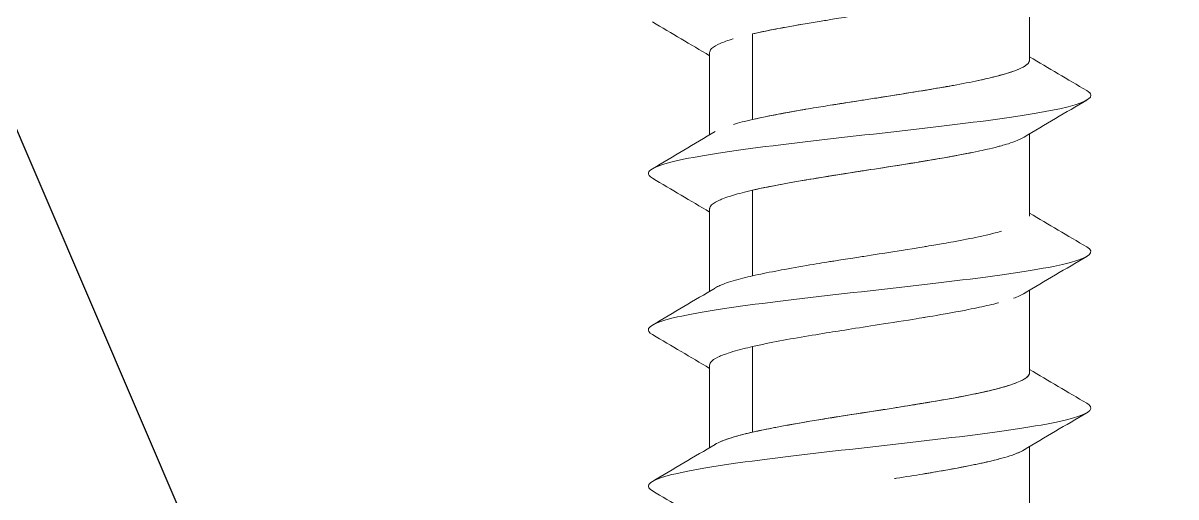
# Model space of a CAD drawing. Header units: inches. Extents: x -456 to 658, y -232 to 0.
# Drawn here: x -48.071 to -47.111, y -34.443 to -34.049 of the extents above; entities that cross this region are included whole.
import ezdxf

# ---------------------------------------------------------------- set-up
doc = ezdxf.new("R2010")
doc.units = ezdxf.units.IN
doc.header["$MEASUREMENT"] = 0

# ---------------------------------------------------------------- blocks, each defined once
blk = doc.blocks.new('*U25')
blk.add_line((1.5, 0), (0, 3.5))
blk = doc.blocks.new('ironridge flashfoot front view')
at = {"color": 0, "linetype": 'Continuous', "lineweight": 0}
for p, q in [((7331.09793, 2672.19956), (7331.09793, 2672.26814)), ((7330.86724, 2672.22125), (7330.86724, 2672.14996)), ((7330.86724, 2672.14996), (7330.86724, 2672.22125)), ((7330.83172, 2672.13716), (7330.83172, 2672.20574)), ((7331.09793, 2672.06939), (7331.09793, 2672.13797)), ((7330.86724, 2672.09107), (7330.86724, 2672.01979)), ((7330.86724, 2672.01979), (7330.86724, 2672.09107)), ((7330.83172, 2672.00699), (7330.83172, 2672.07557)), ((7331.09793, 2671.93921), (7331.09793, 2672.0078)), ((7331.06241, 2671.995), (7331.06241, 2671.99501)), ((7331.06241, 2671.99501), (7331.06241, 2671.995)), ((7330.86724, 2671.9609), (7330.86724, 2671.88962)), ((7330.86724, 2671.88962), (7330.86724, 2671.9609)), ((7330.83172, 2671.87683), (7330.83172, 2671.9454)), ((7331.09793, 2671.80904), (7331.09793, 2671.87763)), ((7331.06241, 2671.86484), (7331.06241, 2671.86484)), ((7331.06241, 2671.86484), (7331.06241, 2671.86484))]:
    blk.add_line(p, q, dxfattribs=at)
for points, knots in [([(7331.09338, 2672.26542), (7331.09147, 2672.26428), (7331.08894, 2672.26312), (7331.08579, 2672.26194), (7331.08516, 2672.2617), (7331.08341, 2672.26102), (7331.0798, 2672.2599), (7331.07705, 2672.25904), (7331.07457, 2672.25836), (7331.07266, 2672.25785), (7331.0724, 2672.25778), (7331.07208, 2672.2577), (7331.07168, 2672.25759), (7331.06928, 2672.25697), (7331.06438, 2672.2557), (7331.05536, 2672.2538), (7331.0485, 2672.25235), (7331.04144, 2672.251), (7331.03455, 2672.24974), (7331.03166, 2672.24921), (7331.02789, 2672.24853), (7331.02312, 2672.24769), (7331.0174, 2672.2467), (7331.01333, 2672.24602), (7331.01117, 2672.24566), (7331.00938, 2672.24536), (7331.00731, 2672.24501), (7331.00494, 2672.24463), (7330.99994, 2672.24381), (7330.9936, 2672.2428), (7330.98586, 2672.24159), (7330.9757, 2672.24), (7330.96697, 2672.23865), (7330.95989, 2672.23755), (7330.95715, 2672.23712), (7330.9483, 2672.23575), (7330.934, 2672.23345), (7330.93042, 2672.23287), (7330.92674, 2672.23228), (7330.92298, 2672.23166), (7330.91853, 2672.23093), (7330.91396, 2672.23017), (7330.90934, 2672.22939), (7330.89838, 2672.22752), (7330.89115, 2672.22617), (7330.88682, 2672.22534), (7330.88186, 2672.22439), (7330.87495, 2672.22303), (7330.86724, 2672.22125)], [0.3217171, 0.3217171, 0.3217171, 0.3217171, 0.375, 0.375, 0.375, 0.40625, 0.40625, 0.40625, 0.4375, 0.4375, 0.4375, 0.4463322, 0.4463322, 0.4463322, 0.5, 0.5, 0.5, 0.5625, 0.5625, 0.5625, 0.59375, 0.59375, 0.59375, 0.625, 0.625, 0.625, 0.6451264, 0.6451264, 0.6451264, 0.6875, 0.6875, 0.6875, 0.75, 0.75, 0.75, 0.8125, 0.8125, 0.8125, 0.8410873, 0.8410873, 0.8410873, 0.875, 0.875, 0.875, 0.9375, 0.9375, 0.9375, 1, 1, 1, 1]), ([(7330.90937, 2672.22939), (7330.90935, 2672.22939), (7330.90933, 2672.22938), (7330.90931, 2672.22938), (7330.89214, 2672.22646), (7330.87809, 2672.22375), (7330.86724, 2672.22125)], [0.8748703, 0.8748703, 0.8748703, 0.8748703, 0.875, 0.875, 0.875, 1, 1, 1, 1]), ([(7330.85128, 2672.21712), (7330.85123, 2672.21711), (7330.85118, 2672.21709), (7330.85113, 2672.21708), (7330.84695, 2672.21583), (7330.84315, 2672.21448), (7330.84057, 2672.21336), (7330.83798, 2672.21225), (7330.83522, 2672.21089), (7330.83334, 2672.209), (7330.83204, 2672.20768), (7330.83168, 2672.20662), (7330.83172, 2672.20574)], [0.0617597, 0.0617597, 0.0617597, 0.0617597, 0.0625, 0.0625, 0.0625, 0.125, 0.125, 0.125, 0.1875, 0.1875, 0.1875, 0.2308571, 0.2308571, 0.2308571, 0.2308571]), ([(7330.86724, 2672.14996), (7330.87613, 2672.15198), (7330.88324, 2672.15333), (7330.88672, 2672.154), (7330.89213, 2672.15503), (7330.89951, 2672.1564), (7330.90931, 2672.15809), (7330.91552, 2672.15916), (7330.92117, 2672.1601), (7330.9261, 2672.1609), (7330.92895, 2672.16136), (7330.93156, 2672.16178), (7330.93391, 2672.16216), (7330.93532, 2672.16238), (7330.93957, 2672.16306), (7330.94682, 2672.16419), (7330.95187, 2672.16498), (7330.95621, 2672.16565), (7330.95981, 2672.16621), (7330.9676, 2672.16742), (7330.97634, 2672.16878), (7330.98585, 2672.17028), (7330.99619, 2672.17193), (7331.00351, 2672.17312), (7331.00804, 2672.17387), (7331.00924, 2672.17407), (7331.01025, 2672.17423), (7331.01106, 2672.17437), (7331.01395, 2672.17485), (7331.018, 2672.17552), (7331.02306, 2672.17639), (7331.02865, 2672.17735), (7331.03241, 2672.17803), (7331.03458, 2672.17842), (7331.04187, 2672.17975), (7331.04884, 2672.1811), (7331.0553, 2672.18248), (7331.05642, 2672.18272), (7331.05968, 2672.1834), (7331.06446, 2672.18453), (7331.06808, 2672.18539), (7331.07073, 2672.18607), (7331.07265, 2672.18658), (7331.0729, 2672.18665), (7331.07322, 2672.18673), (7331.0736, 2672.18683), (7331.07591, 2672.18746), (7331.08065, 2672.18872), (7331.08577, 2672.19062), (7331.08969, 2672.19207), (7331.09243, 2672.19342), (7331.0943, 2672.19468), (7331.09509, 2672.19522), (7331.09598, 2672.19589), (7331.0967, 2672.19672), (7331.09757, 2672.19773), (7331.09775, 2672.19842), (7331.09784, 2672.19878), (7331.0979, 2672.19904), (7331.09794, 2672.19934), (7331.09793, 2672.19967)], [0, 0, 0, 0, 0.0625, 0.0625, 0.0625, 0.125, 0.125, 0.125, 0.1646114, 0.1646114, 0.1646114, 0.1875, 0.1875, 0.1875, 0.21875, 0.21875, 0.21875, 0.25, 0.25, 0.25, 0.3125, 0.3125, 0.3125, 0.3618945, 0.3618945, 0.3618945, 0.375, 0.375, 0.375, 0.40625, 0.40625, 0.40625, 0.4375, 0.4375, 0.4375, 0.5, 0.5, 0.5, 0.53125, 0.53125, 0.53125, 0.5625, 0.5625, 0.5625, 0.5712444, 0.5712444, 0.5712444, 0.625, 0.625, 0.625, 0.6875, 0.6875, 0.6875, 0.71875, 0.71875, 0.71875, 0.75, 0.75, 0.75, 0.767697, 0.767697, 0.767697, 0.767697]), ([(7331.05538, 2672.1825), (7331.06225, 2672.18396), (7331.06753, 2672.18525), (7331.07067, 2672.18606), (7331.07396, 2672.18691), (7331.07913, 2672.18826), (7331.08456, 2672.19018), (7331.08998, 2672.1921), (7331.0925, 2672.19345), (7331.0944, 2672.19475), (7331.0963, 2672.19605), (7331.09738, 2672.19741), (7331.09774, 2672.19844), (7331.09785, 2672.19878), (7331.09794, 2672.19915), (7331.09793, 2672.19956)], [0.5027539, 0.5027539, 0.5027539, 0.5027539, 0.5625, 0.5625, 0.5625, 0.625, 0.625, 0.625, 0.6875, 0.6875, 0.6875, 0.75, 0.75, 0.75, 0.7704323, 0.7704323, 0.7704323, 0.7704323]), ([(7330.9345, 2672.16225), (7330.93465, 2672.16228), (7330.9348, 2672.1623), (7330.93495, 2672.16232), (7330.94241, 2672.16351), (7330.95109, 2672.16486), (7330.9584, 2672.16599), (7330.96571, 2672.16712), (7330.9745, 2672.16848), (7330.98682, 2672.17044), (7330.99914, 2672.1724), (7331.00741, 2672.17376), (7331.01331, 2672.17474), (7331.0192, 2672.17572), (7331.0271, 2672.17707), (7331.03352, 2672.17823), (7331.03394, 2672.17831), (7331.03436, 2672.17838), (7331.03479, 2672.17846)], [0.1862606, 0.1862606, 0.1862606, 0.1862606, 0.1875, 0.1875, 0.1875, 0.25, 0.25, 0.25, 0.3125, 0.3125, 0.3125, 0.375, 0.375, 0.375, 0.4375, 0.4375, 0.4375, 0.4415694, 0.4415694, 0.4415694, 0.4415694]), ([(7330.78412, 2672.10106), (7330.78159, 2672.10255), (7330.78045, 2672.10403), (7330.78168, 2672.10984), (7330.79498, 2672.11416), (7330.84146, 2672.12281), (7330.87451, 2672.12713), (7330.948, 2672.13577), (7330.98827, 2672.14009), (7331.06093, 2672.14874), (7331.09314, 2672.15306), (7331.13742, 2672.1617), (7331.14938, 2672.16603), (7331.1488, 2672.17159), (7331.14766, 2672.17282), (7331.14556, 2672.17406)], [0.6641721, 0.6641721, 0.6641721, 0.6641721, 0.66546285, 0.66546285, 0.6692217, 0.6692217, 0.67298054, 0.67298054, 0.67673939, 0.67673939, 0.68049823, 0.68049823, 0.68425708, 0.68425708, 0.68533348, 0.68533348, 0.68533348, 0.68533348]), ([(7331.14556, 2672.17406), (7331.14766, 2672.17282), (7331.1488, 2672.17159), (7331.14938, 2672.16603), (7331.13742, 2672.1617), (7331.09314, 2672.15306), (7331.06093, 2672.14874), (7330.98827, 2672.14009), (7330.948, 2672.13577), (7330.87451, 2672.12713), (7330.84146, 2672.12281), (7330.79498, 2672.11416), (7330.78168, 2672.10984), (7330.78045, 2672.10403), (7330.78159, 2672.10255), (7330.78412, 2672.10106)], [-0.68533348, -0.68533348, -0.68533348, -0.68533348, -0.68425708, -0.68425708, -0.68049823, -0.68049823, -0.67673939, -0.67673939, -0.67298054, -0.67298054, -0.6692217, -0.6692217, -0.66546285, -0.66546285, -0.6641721, -0.6641721, -0.6641721, -0.6641721]), ([(7330.85148, 2672.1459), (7330.85376, 2672.14658), (7330.85621, 2672.14726), (7330.85884, 2672.14793), (7330.86148, 2672.14861), (7330.86428, 2672.14929), (7330.86724, 2672.14996)], [0.93769645, 0.93769645, 0.93769645, 0.93769645, 0.96878773, 0.96878773, 0.96878773, 1, 1, 1, 1]), ([(7331.09337, 2672.13525), (7331.09156, 2672.13416), (7331.0891, 2672.13301), (7331.08582, 2672.13177), (7331.08067, 2672.12984), (7331.07591, 2672.12856), (7331.0736, 2672.12793), (7331.07321, 2672.12783), (7331.07289, 2672.12774), (7331.07264, 2672.12767), (7331.07073, 2672.12717), (7331.06809, 2672.12649), (7331.0645, 2672.12566), (7331.05969, 2672.12453), (7331.05643, 2672.12386), (7331.05536, 2672.12363), (7331.04888, 2672.12227), (7331.04189, 2672.12091), (7331.03458, 2672.11957), (7331.03239, 2672.11917), (7331.02867, 2672.11848), (7331.02316, 2672.11752), (7331.01806, 2672.11663), (7331.01398, 2672.11595), (7331.01109, 2672.11547), (7331.01026, 2672.11533), (7331.00925, 2672.11516), (7331.00804, 2672.11496), (7331.0035, 2672.11422), (7330.99621, 2672.11304), (7330.98591, 2672.11143), (7330.97637, 2672.10993), (7330.96759, 2672.10858), (7330.95979, 2672.10736), (7330.95619, 2672.1068), (7330.95186, 2672.10612), (7330.94682, 2672.10532), (7330.93961, 2672.10418), (7330.93539, 2672.1035), (7330.93401, 2672.10328), (7330.93163, 2672.10289), (7330.92898, 2672.10247), (7330.9261, 2672.102), (7330.92115, 2672.10119), (7330.91549, 2672.10026), (7330.90929, 2672.09921), (7330.89952, 2672.09755), (7330.89217, 2672.0962), (7330.88677, 2672.09516), (7330.88327, 2672.09449), (7330.87615, 2672.09313), (7330.86724, 2672.09107)], [0.3221936, 0.3221936, 0.3221936, 0.3221936, 0.375, 0.375, 0.375, 0.4286451, 0.4286451, 0.4286451, 0.4375, 0.4375, 0.4375, 0.46875, 0.46875, 0.46875, 0.5, 0.5, 0.5, 0.5625, 0.5625, 0.5625, 0.59375, 0.59375, 0.59375, 0.625, 0.625, 0.625, 0.6381546, 0.6381546, 0.6381546, 0.6875, 0.6875, 0.6875, 0.75, 0.75, 0.75, 0.78125, 0.78125, 0.78125, 0.8125, 0.8125, 0.8125, 0.8355351, 0.8355351, 0.8355351, 0.875, 0.875, 0.875, 0.9375, 0.9375, 0.9375, 1, 1, 1, 1]), ([(7331.04937, 2672.1224), (7331.03675, 2672.11984), (7331.02474, 2672.11778), (7331.01508, 2672.11614), (7331.00899, 2672.11511), (7331.00077, 2672.11376), (7330.98848, 2672.11183), (7330.9762, 2672.1099), (7330.96738, 2672.10854), (7330.95925, 2672.10727), (7330.95111, 2672.106), (7330.94249, 2672.10464), (7330.93574, 2672.10356), (7330.929, 2672.10247), (7330.92059, 2672.10111), (7330.91195, 2672.09966), (7330.89466, 2672.09675), (7330.8801, 2672.09404), (7330.86724, 2672.09107)], [0.5259003, 0.5259003, 0.5259003, 0.5259003, 0.625, 0.625, 0.625, 0.6875, 0.6875, 0.6875, 0.75, 0.75, 0.75, 0.8125, 0.8125, 0.8125, 0.875, 0.875, 0.875, 1, 1, 1, 1]), ([(7330.86724, 2672.09107), (7330.86428, 2672.09039), (7330.86148, 2672.08971), (7330.85884, 2672.08903), (7330.85619, 2672.08835), (7330.85372, 2672.08767), (7330.85143, 2672.087), (7330.84461, 2672.08498), (7330.84155, 2672.08364), (7330.84004, 2672.08296), (7330.83772, 2672.08193), (7330.83509, 2672.08056), (7330.83339, 2672.07887), (7330.83232, 2672.0778), (7330.83188, 2672.07687), (7330.83176, 2672.07607), (7330.83173, 2672.07587), (7330.83172, 2672.07567), (7330.83172, 2672.07549)], [0, 0, 0, 0, 0.0312076, 0.0312076, 0.0312076, 0.0625, 0.0625, 0.0625, 0.125, 0.125, 0.125, 0.1875, 0.1875, 0.1875, 0.2270128, 0.2270128, 0.2270128, 0.2368747, 0.2368747, 0.2368747, 0.2368747]), ([(7330.86724, 2672.01979), (7330.87039, 2672.02051), (7330.87354, 2672.02119), (7330.87662, 2672.02182), (7330.87948, 2672.02241), (7330.88286, 2672.02309), (7330.88684, 2672.02385), (7330.89287, 2672.025), (7330.90029, 2672.02636), (7330.90932, 2672.02792), (7330.9175, 2672.02933), (7330.92427, 2672.03043), (7330.92923, 2672.03124), (7330.93108, 2672.03154), (7330.93268, 2672.03179), (7330.93402, 2672.03201), (7330.93673, 2672.03244), (7330.94097, 2672.03311), (7330.94682, 2672.03402), (7330.95242, 2672.0349), (7330.95679, 2672.03557), (7330.95989, 2672.03605), (7330.9682, 2672.03734), (7330.97693, 2672.03869), (7330.98589, 2672.04012), (7331.0013, 2672.04256), (7331.00941, 2672.04392), (7331.01111, 2672.0442), (7331.01212, 2672.04437), (7331.01492, 2672.04483), (7331.02005, 2672.0457), (7331.02384, 2672.04635), (7331.02876, 2672.0472), (7331.03457, 2672.04825), (7331.04232, 2672.04966), (7331.04927, 2672.05102), (7331.0554, 2672.05232), (7331.05764, 2672.0528), (7331.06077, 2672.05348), (7331.06448, 2672.05436), (7331.06841, 2672.05529), (7331.07101, 2672.05597), (7331.07265, 2672.05641), (7331.07322, 2672.05656), (7331.07387, 2672.05673), (7331.07457, 2672.05693)], [0, 0, 0, 0, 0.03125, 0.03125, 0.03125, 0.0625, 0.0625, 0.0625, 0.125, 0.125, 0.125, 0.1705705, 0.1705705, 0.1705705, 0.1875, 0.1875, 0.1875, 0.21875, 0.21875, 0.21875, 0.25, 0.25, 0.25, 0.3125, 0.3125, 0.3125, 0.3741183, 0.3741183, 0.3741183, 0.4105575, 0.4105575, 0.4105575, 0.4375, 0.4375, 0.4375, 0.5, 0.5, 0.5, 0.53125, 0.53125, 0.53125, 0.5625, 0.5625, 0.5625, 0.5745349, 0.5745349, 0.5745349, 0.5745349]), ([(7330.78413, 2671.97089), (7330.78132, 2671.97254), (7330.78021, 2671.9742), (7330.78278, 2671.98018), (7330.79702, 2671.9845), (7330.84498, 2671.99314), (7330.87858, 2671.99746), (7330.95261, 2672.00611), (7330.99284, 2672.01043), (7331.06487, 2672.01907), (7331.09648, 2672.0234), (7331.1392, 2672.03204), (7331.15021, 2672.03636), (7331.14848, 2672.04175), (7331.14738, 2672.04282), (7331.14557, 2672.04389)], [0.62643454, 0.62643454, 0.62643454, 0.62643454, 0.62787441, 0.62787441, 0.63163325, 0.63163325, 0.6353921, 0.6353921, 0.63915094, 0.63915094, 0.64290979, 0.64290979, 0.64666863, 0.64666863, 0.64759696, 0.64759696, 0.64759696, 0.64759696]), ([(7331.14557, 2672.04389), (7331.14738, 2672.04282), (7331.14848, 2672.04175), (7331.15021, 2672.03636), (7331.1392, 2672.03204), (7331.09648, 2672.0234), (7331.06487, 2672.01907), (7330.99284, 2672.01043), (7330.95261, 2672.00611), (7330.87858, 2671.99746), (7330.84498, 2671.99314), (7330.79702, 2671.9845), (7330.78278, 2671.98018), (7330.78021, 2671.9742), (7330.78132, 2671.97254), (7330.78413, 2671.97089)], [-0.64759696, -0.64759696, -0.64759696, -0.64759696, -0.64666863, -0.64666863, -0.64290979, -0.64290979, -0.63915094, -0.63915094, -0.6353921, -0.6353921, -0.63163325, -0.63163325, -0.62787441, -0.62787441, -0.62643454, -0.62643454, -0.62643454, -0.62643454]), ([(7330.83626, 2672.00971), (7330.83763, 2672.01053), (7330.83909, 2672.01122), (7330.84028, 2672.01174), (7330.84229, 2672.01263), (7330.84572, 2672.01399), (7330.85122, 2672.01564), (7330.85671, 2672.0173), (7330.86223, 2672.01865), (7330.86724, 2672.01979)], [0.8379185, 0.8379185, 0.8379185, 0.8379185, 0.875, 0.875, 0.875, 0.9375, 0.9375, 0.9375, 1, 1, 1, 1]), ([(7331.07204, 2671.99734), (7331.07187, 2671.9973), (7331.0717, 2671.99726), (7331.07154, 2671.99722), (7331.06744, 2671.99615), (7331.06166, 2671.9948), (7331.05624, 2671.99365), (7331.05083, 2671.9925), (7331.04425, 2671.99115), (7331.03233, 2671.98898), (7331.02041, 2671.98682), (7331.01203, 2671.98545), (7331.01054, 2671.98521), (7331.00906, 2671.98496), (7331.00086, 2671.98361), (7330.9888, 2671.98171), (7330.97673, 2671.97981), (7330.96797, 2671.97846), (7330.95954, 2671.97715), (7330.95111, 2671.97583), (7330.94245, 2671.97446), (7330.93639, 2671.97349), (7330.93033, 2671.97251), (7330.92195, 2671.97117), (7330.91386, 2671.96981), (7330.89766, 2671.9671), (7330.88239, 2671.96439), (7330.86724, 2671.9609)], [0.4350029, 0.4350029, 0.4350029, 0.4350029, 0.4375, 0.4375, 0.4375, 0.5, 0.5, 0.5, 0.5625, 0.5625, 0.5625, 0.625, 0.625, 0.625, 0.6875, 0.6875, 0.6875, 0.75, 0.75, 0.75, 0.8125, 0.8125, 0.8125, 0.875, 0.875, 0.875, 1, 1, 1, 1]), ([(7330.86724, 2671.9609), (7330.86226, 2671.95975), (7330.8567, 2671.9584), (7330.85105, 2671.95672), (7330.84541, 2671.95503), (7330.84203, 2671.95368), (7330.84003, 2671.95279), (7330.83803, 2671.95189), (7330.83535, 2671.95053), (7330.83359, 2671.94888), (7330.83225, 2671.94763), (7330.83167, 2671.94654), (7330.83172, 2671.9454)], [0, 0, 0, 0, 0.0625, 0.0625, 0.0625, 0.125, 0.125, 0.125, 0.1875, 0.1875, 0.1875, 0.2351603, 0.2351603, 0.2351603, 0.2351603]), ([(7330.86724, 2671.88962), (7330.87316, 2671.89097), (7330.87974, 2671.89232), (7330.88568, 2671.89346), (7330.89162, 2671.8946), (7330.8989, 2671.89596), (7330.91083, 2671.898), (7330.92275, 2671.90004), (7330.93135, 2671.90141), (7330.93274, 2671.90163), (7330.93414, 2671.90185), (7330.94261, 2671.9032), (7330.95412, 2671.90499), (7330.97714, 2671.90856), (7330.99456, 2671.91128), (7331.00704, 2671.91335), (7331.01328, 2671.91439), (7331.02153, 2671.91574), (7331.0323, 2671.91767), (7331.04307, 2671.9196), (7331.0498, 2671.92095), (7331.05575, 2671.92222), (7331.06169, 2671.9235), (7331.06744, 2671.92486), (7331.07157, 2671.92595), (7331.07571, 2671.92704), (7331.08046, 2671.92839), (7331.08457, 2671.92984), (7331.09279, 2671.93275), (7331.09706, 2671.93547), (7331.09782, 2671.93835), (7331.09789, 2671.93864), (7331.09794, 2671.93893), (7331.09793, 2671.93921)], [0, 0, 0, 0, 0.0625, 0.0625, 0.0625, 0.125, 0.125, 0.125, 0.1875, 0.1875, 0.1875, 0.25, 0.25, 0.25, 0.375, 0.375, 0.375, 0.4375, 0.4375, 0.4375, 0.5, 0.5, 0.5, 0.5625, 0.5625, 0.5625, 0.625, 0.625, 0.625, 0.75, 0.75, 0.75, 0.7625663, 0.7625663, 0.7625663, 0.7625663]), ([(7330.86724, 2671.88962), (7330.86883, 2671.88998), (7330.8718, 2671.89066), (7330.87655, 2671.89164), (7330.88053, 2671.89246), (7330.88399, 2671.89313), (7330.88673, 2671.89366), (7330.89328, 2671.89491), (7330.90079, 2671.89627), (7330.90929, 2671.89774), (7330.92051, 2671.89967), (7330.92851, 2671.90095), (7330.93239, 2671.90157), (7330.93303, 2671.90168), (7330.93356, 2671.90176), (7330.93398, 2671.90183), (7330.93716, 2671.90234), (7330.94143, 2671.90301), (7330.94683, 2671.90385), (7330.95396, 2671.90497), (7330.95831, 2671.90564), (7330.95979, 2671.90587), (7330.96864, 2671.90724), (7330.9774, 2671.9086), (7330.9859, 2671.90994), (7330.98842, 2671.91034), (7330.99271, 2671.91102), (7330.99864, 2671.91198), (7331.00408, 2671.91287), (7331.00819, 2671.91355), (7331.01106, 2671.91402), (7331.0119, 2671.91416), (7331.01294, 2671.91434), (7331.01416, 2671.91454), (7331.01865, 2671.91529), (7331.0257, 2671.91647), (7331.03458, 2671.91808), (7331.04278, 2671.91957), (7331.04963, 2671.92092), (7331.05532, 2671.92213), (7331.05798, 2671.9227), (7331.0611, 2671.92339), (7331.0645, 2671.92419), (7331.0693, 2671.92533), (7331.0718, 2671.92601), (7331.07264, 2671.92623), (7331.07407, 2671.92661), (7331.07562, 2671.92704), (7331.07723, 2671.92751), (7331.08, 2671.92831), (7331.08296, 2671.92924), (7331.08581, 2671.93029), (7331.09029, 2671.93195), (7331.09276, 2671.9333), (7331.0943, 2671.93434), (7331.0953, 2671.93501), (7331.09735, 2671.93638), (7331.09784, 2671.93844), (7331.0979, 2671.9387), (7331.09793, 2671.93895), (7331.09793, 2671.93921)], [0, 0, 0, 0, 0.03125, 0.03125, 0.03125, 0.0625, 0.0625, 0.0625, 0.125, 0.125, 0.125, 0.1787242, 0.1787242, 0.1787242, 0.1875, 0.1875, 0.1875, 0.21875, 0.21875, 0.21875, 0.25, 0.25, 0.25, 0.3125, 0.3125, 0.3125, 0.34375, 0.34375, 0.34375, 0.375, 0.375, 0.375, 0.3884017, 0.3884017, 0.3884017, 0.4375, 0.4375, 0.4375, 0.5, 0.5, 0.5, 0.53125, 0.53125, 0.53125, 0.5625, 0.5625, 0.5625, 0.5855035, 0.5855035, 0.5855035, 0.625, 0.625, 0.625, 0.6875, 0.6875, 0.6875, 0.75, 0.75, 0.75, 0.7618849, 0.7618849, 0.7618849, 0.7618849]), ([(7330.78415, 2671.84071), (7330.78104, 2671.84253), (7330.78002, 2671.84436), (7330.784, 2671.85051), (7330.79915, 2671.85483), (7330.84857, 2671.86348), (7330.88271, 2671.8678), (7330.95722, 2671.87644), (7330.9974, 2671.88077), (7331.06875, 2671.88941), (7331.09974, 2671.89373), (7331.14088, 2671.90238), (7331.15093, 2671.9067), (7331.14812, 2671.91192), (7331.1471, 2671.91282), (7331.14558, 2671.91371)], [0.58869671, 0.58869671, 0.58869671, 0.58869671, 0.59028597, 0.59028597, 0.59404481, 0.59404481, 0.59780366, 0.59780366, 0.6015625, 0.6015625, 0.60532134, 0.60532134, 0.60908019, 0.60908019, 0.60986099, 0.60986099, 0.60986099, 0.60986099]), ([(7331.14558, 2671.91371), (7331.1471, 2671.91282), (7331.14812, 2671.91192), (7331.15093, 2671.9067), (7331.14088, 2671.90238), (7331.09974, 2671.89373), (7331.06875, 2671.88941), (7330.9974, 2671.88077), (7330.95722, 2671.87644), (7330.88271, 2671.8678), (7330.84857, 2671.86348), (7330.79915, 2671.85483), (7330.784, 2671.85051), (7330.78002, 2671.84436), (7330.78104, 2671.84253), (7330.78415, 2671.84071)], [-0.60986099, -0.60986099, -0.60986099, -0.60986099, -0.60908019, -0.60908019, -0.60532134, -0.60532134, -0.6015625, -0.6015625, -0.59780366, -0.59780366, -0.59404481, -0.59404481, -0.59028597, -0.59028597, -0.58869671, -0.58869671, -0.58869671, -0.58869671]), ([(7330.83603, 2671.8794), (7330.83785, 2671.88053), (7330.8398, 2671.88138), (7330.84102, 2671.88189), (7330.84269, 2671.8826), (7330.8461, 2671.88395), (7330.85184, 2671.88565), (7330.85757, 2671.88736), (7330.86328, 2671.88872), (7330.86724, 2671.88962)], [0.8297561, 0.8297561, 0.8297561, 0.8297561, 0.875, 0.875, 0.875, 0.9375, 0.9375, 0.9375, 1, 1, 1, 1]), ([(7330.84003, 2671.88146), (7330.84003, 2671.88146), (7330.84003, 2671.88146), (7330.84003, 2671.88146), (7330.8425, 2671.88256), (7330.84604, 2671.88392), (7330.85142, 2671.88553), (7330.85554, 2671.88676), (7330.85954, 2671.88779), (7330.86292, 2671.88861), (7330.86451, 2671.88899), (7330.86596, 2671.88933), (7330.86724, 2671.88962)], [0.8748764, 0.8748764, 0.8748764, 0.8748764, 0.875, 0.875, 0.875, 0.9375, 0.9375, 0.9375, 0.9799802, 0.9799802, 0.9799802, 1, 1, 1, 1]), ([(7331.09334, 2671.87489), (7331.09178, 2671.87395), (7331.08946, 2671.87279), (7331.08582, 2671.87142), (7331.08297, 2671.87035), (7331.08, 2671.86941), (7331.07723, 2671.8686), (7331.07562, 2671.86814), (7331.07407, 2671.86771), (7331.07264, 2671.86733), (7331.0718, 2671.86711), (7331.0693, 2671.86644), (7331.06449, 2671.86532), (7331.06112, 2671.86453), (7331.05804, 2671.86386), (7331.0554, 2671.8633), (7331.04968, 2671.86209), (7331.0428, 2671.86073), (7331.03457, 2671.85922), (7331.02566, 2671.85758), (7331.01861, 2671.85638), (7331.01416, 2671.85564), (7331.01299, 2671.85544), (7331.01199, 2671.85527), (7331.01117, 2671.85514), (7331.0108, 2671.85508), (7331.0104, 2671.85501), (7331.00999, 2671.85494)], [0.3241495, 0.3241495, 0.3241495, 0.3241495, 0.375, 0.375, 0.375, 0.4145151, 0.4145151, 0.4145151, 0.4375, 0.4375, 0.4375, 0.46875, 0.46875, 0.46875, 0.5, 0.5, 0.5, 0.5625, 0.5625, 0.5625, 0.6119214, 0.6119214, 0.6119214, 0.625, 0.625, 0.625, 0.629034, 0.629034, 0.629034, 0.629034]), ([(7331.0723, 2671.86724), (7331.07221, 2671.86722), (7331.07212, 2671.8672), (7331.07204, 2671.86717), (7331.0675, 2671.86599), (7331.06171, 2671.86465), (7331.0564, 2671.86351), (7331.05109, 2671.86238), (7331.04443, 2671.86102), (7331.03375, 2671.85907), (7331.02307, 2671.85711), (7331.01489, 2671.85575), (7331.00892, 2671.85477), (7331.00295, 2671.85378), (7330.9945, 2671.85243), (7330.9871, 2671.85128), (7330.98663, 2671.8512), (7330.98615, 2671.85113), (7330.98567, 2671.85105)], [0.4363045, 0.4363045, 0.4363045, 0.4363045, 0.4375, 0.4375, 0.4375, 0.5, 0.5, 0.5, 0.5625, 0.5625, 0.5625, 0.625, 0.625, 0.625, 0.6875, 0.6875, 0.6875, 0.6914886, 0.6914886, 0.6914886, 0.6914886])]:
    blk.add_open_spline(points, degree=3, knots=knots, dxfattribs=at)
for points in [[(7330.83172, 2672.20306), (7330.81588, 2672.21251), (7330.8, 2672.22189), (7330.7841, 2672.23124)], [(7331.09793, 2672.20225), (7331.11377, 2672.1928), (7331.12966, 2672.18341), (7331.14556, 2672.17406)], [(7330.86724, 2672.14996), (7330.88108, 2672.15311), (7330.89599, 2672.15581), (7330.91137, 2672.15844)], [(7331.14554, 2672.16615), (7331.12812, 2672.1559), (7331.11072, 2672.14562), (7331.09337, 2672.13525)], [(7330.78409, 2672.10897), (7330.80152, 2672.11922), (7330.81892, 2672.12951), (7330.83627, 2672.13988)], [(7330.83627, 2672.13988), (7330.83627, 2672.13988), (7330.83627, 2672.13988), (7330.83627, 2672.13988)], [(7330.83172, 2672.07289), (7330.81589, 2672.08234), (7330.80001, 2672.09171), (7330.78412, 2672.10106)], [(7331.09793, 2672.07208), (7331.11377, 2672.06262), (7331.12966, 2672.05324), (7331.14557, 2672.04389)], [(7331.09793, 2672.06939), (7331.09793, 2672.06939), (7331.09793, 2672.06939), (7331.09793, 2672.06939)], [(7331.14553, 2672.03598), (7331.1281, 2672.02573), (7331.1107, 2672.01544), (7331.09336, 2672.00507)], [(7330.78408, 2671.9788), (7330.80151, 2671.98905), (7330.81891, 2671.99933), (7330.83626, 2672.0097)], [(7331.09381, 2672.00534), (7331.09147, 2672.00383), (7331.08819, 2672.00243), (7331.08448, 2672.00111)], [(7330.83172, 2671.94272), (7330.8159, 2671.95216), (7330.80002, 2671.96154), (7330.78413, 2671.97089)], [(7330.83172, 2671.9454), (7330.83172, 2671.9454), (7330.83172, 2671.9454), (7330.83172, 2671.9454)], [(7331.09793, 2671.94191), (7331.11378, 2671.93245), (7331.12967, 2671.92307), (7331.14558, 2671.91371)], [(7331.14551, 2671.9058), (7331.12809, 2671.89555), (7331.11069, 2671.88526), (7331.09334, 2671.87489)], [(7330.78407, 2671.84863), (7330.8015, 2671.85888), (7330.81891, 2671.86916), (7330.83626, 2671.87953)], [(7331.09375, 2671.87513), (7331.09156, 2671.87374), (7331.08851, 2671.87239), (7331.08484, 2671.87106)], [(7330.83172, 2671.81254), (7330.8159, 2671.82199), (7330.80003, 2671.83136), (7330.78415, 2671.84071)]]:
    blk.add_open_spline(points, degree=3, dxfattribs=at)

msp = doc.modelspace()

# ---------------------------------------------------------------- block references
msp.add_blockref('ironridge flashfoot front view', (-7378.33111, -2706.27899))
at = {"xscale": 1.43330475934734, "yscale": 1.43330475934734, "zscale": 1.43330475934734}
msp.add_blockref('*U25', (-48.44126, -38.302), dxfattribs=at)

doc.saveas('drawing.dxf')
